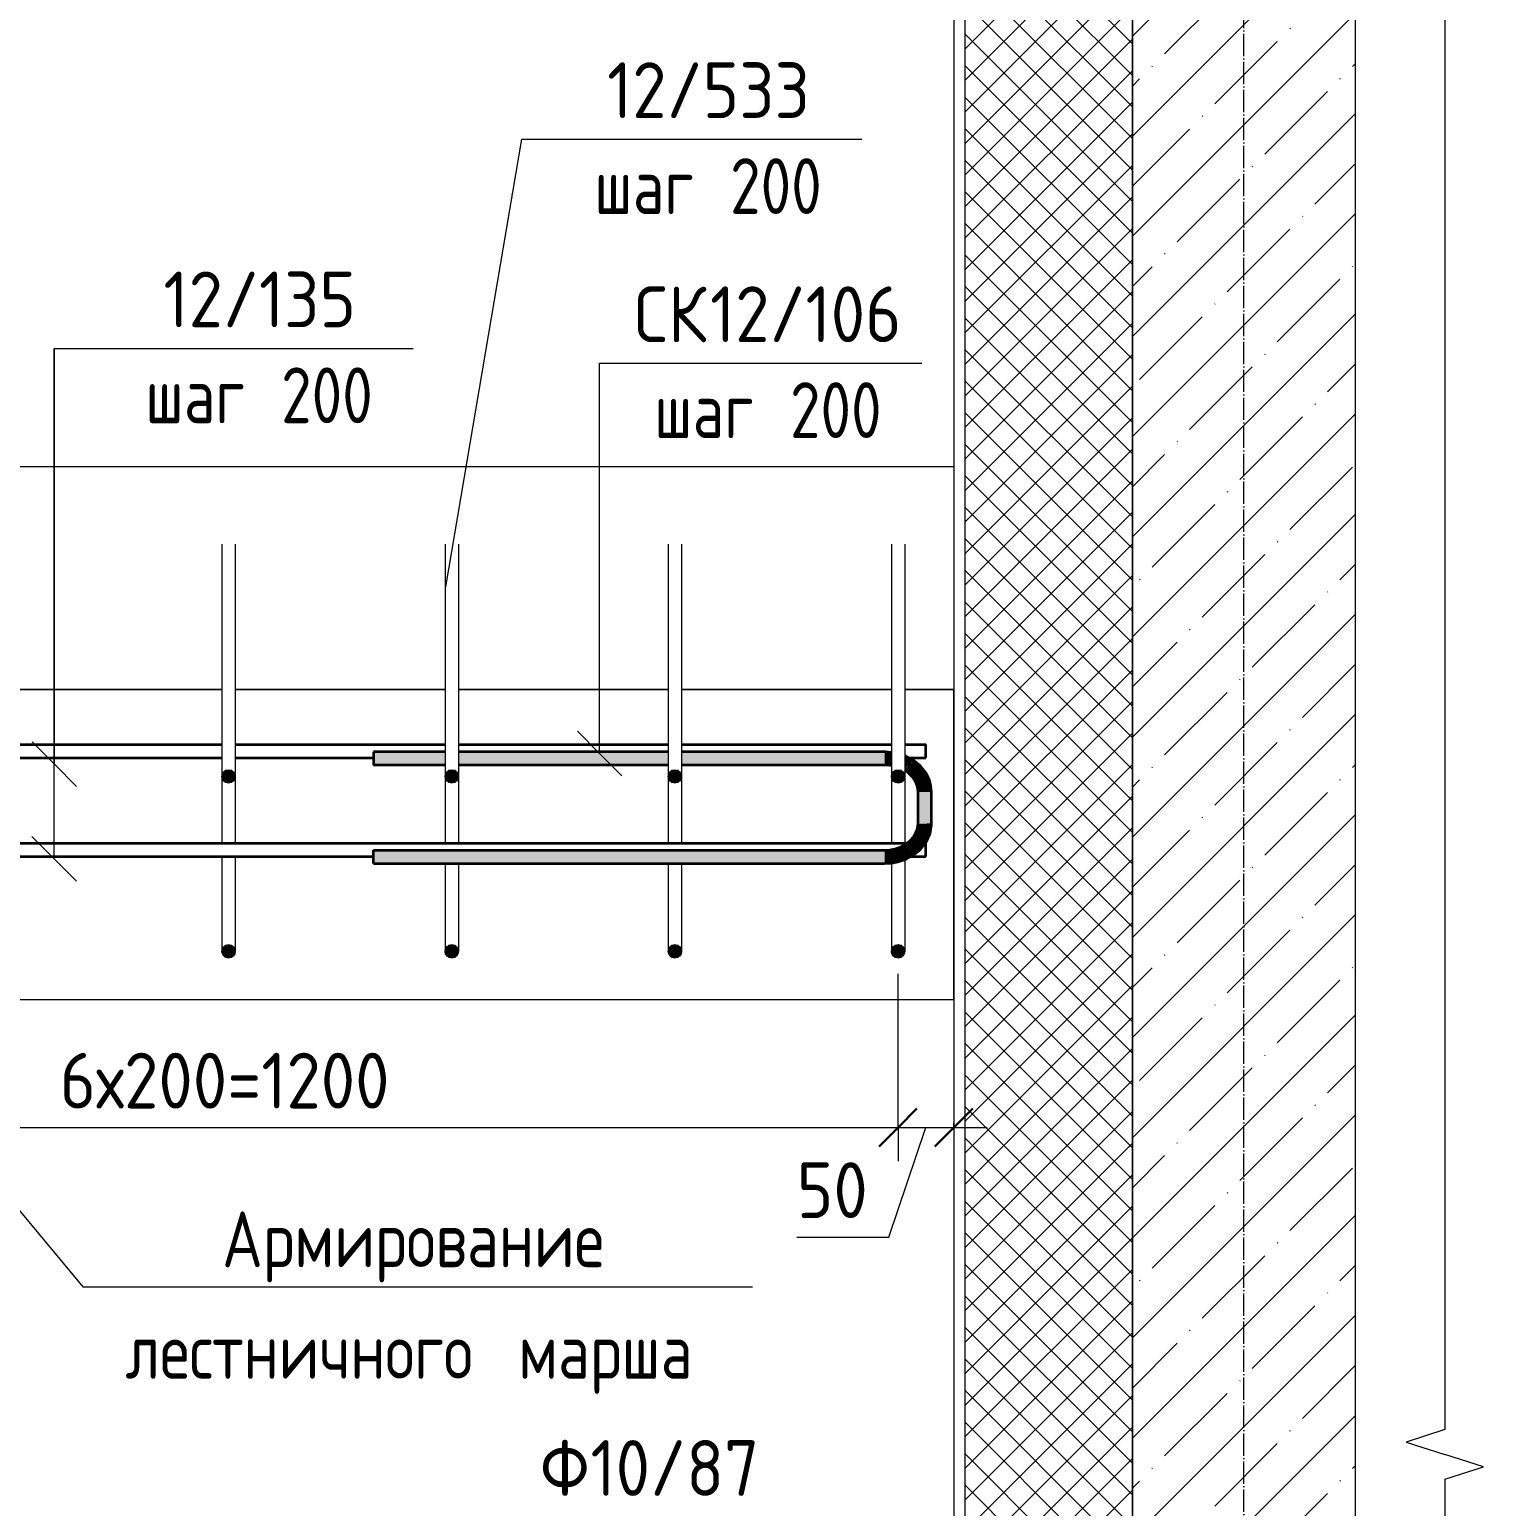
# Model space of a CAD drawing. Header units: millimetres. Extents: x -6516 to 17647, y -4389 to 6814.
# Drawn here: x 11691 to 12994, y -2703 to -1378 of the extents above; entities that cross this region are included whole.
import ezdxf

# ---------------------------------------------------------------- set-up
doc = ezdxf.new("R2010")
doc.units = ezdxf.units.MM
doc.linetypes.add('02 Штрихпунктирная _20 мм_', pattern=[25, 20, -2.5, 0, -2.5])
for name, color, linetype, lineweight in [('AA_Dim', 7, 'Continuous', 9), ('AA_Dim-20', 7, 'Continuous', 9), ('AA_Oformlenie', 7, 'Continuous', 9), ('AA_Vinoska', 7, 'Continuous', 9), ('AF_Perekritie', 7, 'Continuous', 60), ('AF_Perekritie_Опалубка', 253, 'Continuous', 20), ('AF_Stena', 7, 'Continuous', 60), ('AF_Stena_Опалубка_Существующая', 253, 'Continuous', 20), ('KR_Armatura', 7, 'Continuous', 20), ('KR_Armatura_Tonkie', 7, 'Continuous', 20), ('Оси', 7, 'Continuous', 9)]:
    doc.layers.add(name, color=color, linetype=linetype, lineweight=lineweight)
doc.styles.add('GOST Common', font='GOST_Common.ttf', dxfattribs={"width": 0.85, "height": 50})
doc.styles.add('ISOCPEUR_1', font='isocpeur.TTF', dxfattribs={"width": 0.9, "height": 50})
doc.styles.add('ISOCPEUR_3', font='isocpeur.TTF', dxfattribs={"width": 0.8, "height": 50})
doc.dimstyles.new('05_Округл_1мм__прозр_', dxfattribs={"dimscale": 304.8, "dimtxt": 50.137748, "dimasz": 0.111549, "dimexe": 0.098425, "dimexo": 0.065617, "dimgap": 0.006562, "dimtad": 1, "dimdec": 0, "dimdsep": 46, "dimtxsty": 'ISOCPEUR_1', "dimblk1": 'OBLIQUE', "dimblk2": 'OBLIQUE', "dimsah": 1, "dimcen": 0.09, "dimdle": 0.098425, "dimazin": 0, "dimtfac": 1, "dimtdec": 4, "dimtix": 1, "dimtmove": 0, "dimatfit": 3, "dimfxl": 1, "dimtvp": 1, "dimtolj": 1, "dimtzin": 0, "dimlwd": 18, "dimlwe": 18, "dimarcsym": 2})
doc.dimstyles.new('05_Округл_1мм__прозр__1', dxfattribs={"dimscale": 304.8, "dimtxt": 50.137748, "dimasz": 0.111549, "dimexe": 0.098425, "dimexo": 0.065617, "dimgap": 0.006562, "dimtad": 1, "dimdec": 0, "dimdsep": 46, "dimtxsty": 'ISOCPEUR_1', "dimblk1": 'OBLIQUE', "dimblk2": 'OBLIQUE', "dimsah": 1, "dimcen": 0.09, "dimdle": 0.098425, "dimazin": 0, "dimtfac": 1, "dimtdec": 4, "dimtix": 1, "dimtmove": 1, "dimatfit": 3, "dimfxl": 1, "dimtvp": 1, "dimtolj": 1, "dimtzin": 0, "dimlwd": 18, "dimlwe": 18, "dimarcsym": 2})

# ---------------------------------------------------------------- blocks, each defined once
blk = doc.blocks.new('Лестница - Лестница-3665978-КР_РЗ_Арм_2')
at = {"layer": 'AF_Perekritie', "lineweight": 20}
for p, q in [((-20990.1, -1770), (-19590.1, -1770)), ((-19590.1, -1770), (-19590.1, -1970)), ((-20246.1, -1970), (-20434.1, -1970)), ((-20434.1, -1970), (-20246.1, -1970)), ((-20046.1, -1970), (-20234.1, -1970)), ((-20234.1, -1970), (-20046.1, -1970)), ((-19846.1, -1970), (-20034.1, -1970)), ((-20034.1, -1970), (-19846.1, -1970)), ((-19646.1, -1970), (-19834.1, -1970)), ((-19834.1, -1970), (-19646.1, -1970)), ((-19590.1, -1970), (-19634.1, -1970)), ((-19634.1, -1970), (-19590.1, -1970)), ((-19590.1, -2248), (-19590.1, -1970)), ((-19590.1, -2248), (-19590.1, -2039.6)), ((-20990.1, -2248), (-19590.1, -2248))]:
    blk.add_line(p, q, dxfattribs=at)
blk = doc.blocks.new('011_Прямоугольник обрыва _ЭлУзла_ - 011_Прямоугольник обрыва _ЭлУзла_-3951288-КР_РЗ_Арм_2')
at = {"layer": 'AA_Oformlenie'}
for p, q in [((-19150.1, -507.4), (-19150.1, -2633.5)), ((-19150.1, -2678.1), (-19150.1, -3741.4))]:
    blk.add_line(p, q, dxfattribs=at)
blk = doc.blocks.new('010_Текст с выноской - Текст 2 строки-3938426-КР_РЗ_Арм_2')
at = {"layer": 'AA_Vinoska'}
blk.add_line((-22029.4, -3737), (-21429.4, -3737), dxfattribs=at)
blk = doc.blocks.new('042_М_Арматуры - Диам длина поз _ Шаг _засечки_-3174167-КР_РЗ_Арм_2')
at = {"layer": 'AA_Vinoska'}
blk.add_line((-19898.7, -1677.5), (-19618.7, -1677.5), dxfattribs=at)
blk = doc.blocks.new('DIMBLOCK92-КР_РЗ_Арм_2')
at = {"layer": 'AA_Dim-20', "lineweight": 18}
for p, q in [((11269.6, -2362.8), (11269.6, -2224.8)), ((12469.6, -2362.8), (12469.6, -2224.8)), ((11269.6, -2362.8), (12469.6, -2362.8)), ((11269.6, -2362.8), (11269.6, -2392.8)), ((12469.6, -2362.8), (12469.6, -2392.8)), ((12519.6, -2362.8), (12519.6, -2358.8)), ((12519.6, -2362.8), (12519.6, -2392.8))]:
    blk.add_line(p, q, dxfattribs=at)
at = {"layer": 'AA_Dim-20', "lineweight": 30}
for p, q in [((11269.6, -2362.8), (11286.6, -2345.8)), ((12469.6, -2362.8), (12486.6, -2345.8)), ((12519.6, -2362.8), (12536.6, -2345.8)), ((11269.6, -2362.8), (11252.6, -2379.8)), ((12469.6, -2362.8), (12452.6, -2379.8)), ((12519.6, -2362.8), (12502.6, -2379.8))]:
    blk.add_line(p, q, dxfattribs=at)
at = {"layer": 'AA_Dim-20', "color": 0, "lineweight": 18, "insert": (11718.3, -2295.7), "char_height": 50, "width": 363.262, "attachment_point": 1, "line_spacing_factor": 1.135194, "style": 'ISOCPEUR_1'}
blk.add_mtext('6х200=1200', dxfattribs=at)
blk = doc.blocks.new('_None')
blk = doc.blocks.new('DIMBLOCK93-КР_РЗ_Арм_2')
at = {"layer": 'AA_Dim-20', "lineweight": 18}
for p, q in [((12469.6, -2362.8), (12469.6, -2224.8)), ((12461.4, -2461.1), (12494.6, -2362.8)), ((12469.6, -2362.8), (12549.6, -2362.8)), ((12469.6, -2362.8), (12469.6, -2392.8)), ((12519.6, -2362.8), (12519.6, -2358.8)), ((12519.6, -2362.8), (12519.6, -2392.8)), ((12378.9, -2461.1), (12461.4, -2461.1))]:
    blk.add_line(p, q, dxfattribs=at)
at = {"layer": 'AA_Dim-20', "lineweight": 30}
for p, q in [((12469.6, -2362.8), (12486.6, -2345.8)), ((12519.6, -2362.8), (12536.6, -2345.8)), ((12469.6, -2362.8), (12452.6, -2379.8)), ((12519.6, -2362.8), (12502.6, -2379.8))]:
    blk.add_line(p, q, dxfattribs=at)
at = {"layer": 'AA_Dim-20', "color": 0, "lineweight": 18, "insert": (12378.9, -2393.9), "char_height": 50, "width": 74.923, "attachment_point": 1, "line_spacing_factor": 1.135194, "style": 'ISOCPEUR_1'}
blk.add_mtext('50', dxfattribs=at)
blk = doc.blocks.new('042_М_Арматуры - Диам длина поз _ Шаг-2260295-КР_РЗ_Арм_2')
at = {"layer": 'AA_Vinoska'}
blk.add_line((-20913.5, -1449.4), (-20633.5, -1449.4), dxfattribs=at)

msp = doc.modelspace()

# ---------------------------------------------------------------- hatches: boundary and pattern name
at = {"layer": 'AF_Stena', "lineweight": 9}
h = msp.add_hatch(dxfattribs=at)
h.set_pattern_fill('FP_15', color=256, style=0, pattern_type=2)
h.set_pattern_definition([(45, (11249.158, -300), (-14.14214, 14.14214), []), (135, (11249.158, -300), (-14.14214, -14.14214), [])])
h.paths.add_polyline_path([(12540.2411, -3020), (12679.6218, -3020), (12679.6218, -80), (12529.6218, -80), (12529.6218, -3020)])
h = msp.add_hatch(dxfattribs=at)
h.set_pattern_fill('FP_14', color=256, style=0, pattern_type=2)
h.set_pattern_definition([(45, (11249.16, -300), (-44.9013, 44.9013), []), (45, (11294.06, -300), (-44.9013, 44.9013), [79.375, -15.875, 0.6706, -15.204])])
h.paths.add_polyline_path([(12879.6218, -2910), (12879.6218, -100), (12679.6218, -100), (12679.6218, -2910)])
at = {"layer": 'KR_Armatura'}
h = msp.add_hatch(color=256, dxfattribs=at)
edge = h.paths.add_edge_path()
edge.add_arc((11869.6218, -2047.9504), 6, 0, 360)
for points in [[(11866.6218, -2053.1466), (11872.6218, -2053.1466), (11875.6218, -2047.9504), (11872.6218, -2042.7543), (11866.6218, -2042.7543), (11863.6218, -2047.9504)], [(12066.6218, -2053.1466), (12072.6218, -2053.1466), (12075.6218, -2047.9504), (12072.6218, -2042.7543), (12066.6218, -2042.7543), (12063.6218, -2047.9504)], [(12266.6218, -2053.1466), (12272.6218, -2053.1466), (12275.6218, -2047.9504), (12272.6218, -2042.7543), (12266.6218, -2042.7543), (12263.6218, -2047.9504)], [(12466.6218, -2053.1466), (12472.6218, -2053.1466), (12475.6218, -2047.9504), (12472.6218, -2042.7543), (12466.6218, -2042.7543), (12463.6218, -2047.9504)], [(11866.6218, -2209.9691), (11872.6218, -2209.9691), (11875.6218, -2204.773), (11872.6218, -2199.5768), (11866.6218, -2199.5768), (11863.6218, -2204.773)], [(12066.6218, -2209.9691), (12072.6218, -2209.9691), (12075.6218, -2204.773), (12072.6218, -2199.5768), (12066.6218, -2199.5768), (12063.6218, -2204.773)], [(12266.6218, -2209.9691), (12272.6218, -2209.9691), (12275.6218, -2204.773), (12272.6218, -2199.5768), (12266.6218, -2199.5768), (12263.6218, -2204.773)], [(12466.6218, -2209.9691), (12472.6218, -2209.9691), (12475.6218, -2204.773), (12472.6218, -2199.5768), (12466.6218, -2199.5768), (12463.6218, -2204.773)]]:
    msp.add_hatch(color=256, dxfattribs=at).paths.add_polyline_path(points)
h = msp.add_hatch(color=256, dxfattribs=at)
edge = h.paths.add_edge_path()
edge.add_arc((12069.6218, -2047.9504), 6, 0, 360)
h = msp.add_hatch(color=256, dxfattribs=at)
edge = h.paths.add_edge_path()
edge.add_arc((12269.6218, -2047.9504), 6, 0, 360)
h = msp.add_hatch(color=256, dxfattribs=at)
edge = h.paths.add_edge_path()
edge.add_arc((12469.6218, -2047.9504), 6, 0, 360)
h = msp.add_hatch(color=256, dxfattribs=at)
edge = h.paths.add_edge_path()
edge.add_arc((11869.6218, -2204.773), 6, 0, 360)
h = msp.add_hatch(color=256, dxfattribs=at)
edge = h.paths.add_edge_path()
edge.add_arc((12069.6218, -2204.773), 6, 0, 360)
h = msp.add_hatch(color=256, dxfattribs=at)
edge = h.paths.add_edge_path()
edge.add_arc((12269.6218, -2204.773), 6, 0, 360)
h = msp.add_hatch(color=256, dxfattribs=at)
edge = h.paths.add_edge_path()
edge.add_arc((12469.6218, -2204.773), 6, 0, 360)
at = {"layer": 'KR_Armatura_Tonkie'}
h = msp.add_hatch(color=250, dxfattribs=at)
h.paths.add_polyline_path([(12457.6218, -2037.8129), (12457.6218, -2025.8129), (12275.622, -2025.8129), (12275.622, -2037.8129), (12385.4155, -2037.8129)])
h.paths.add_polyline_path([(12063.621, -2037.8129), (12063.621, -2025.8129), (11999.6218, -2025.8129), (11999.6218, -2037.8129)])
h.paths.add_polyline_path([(12075.6226, -2037.8129), (12263.6227, -2037.8129), (12263.6227, -2025.8129), (12075.6226, -2025.8129)])
for color, points in [(250, [(12462.1689, -2038.092), (12458.6279, -2025.8232), (12457.6218, -2025.8129), (12462.0655, -2037.8129)]), (250, [(12462.1689, -2038.092), (12457.6218, -2025.8129), (12457.6218, -2037.8129)]), (250, [(12463.6222, -2034.9421), (12463.6222, -2026.3881), (12458.6279, -2025.8232), (12462.1689, -2032.2886)]), (250, [(12463.6222, -2038.4265), (12463.6222, -2034.9421), (12458.6279, -2025.8232), (12462.1689, -2038.092)]), (250, [(12475.6214, -2031.708), (12477.0312, -2029.8694), (12475.6214, -2029.4165)]), (250, [(12475.6214, -2041.2606), (12483.8445, -2033.6607), (12477.0312, -2029.8694), (12475.6214, -2037.2887), (12475.6214, -2039.9138)]), (250, [(12475.6214, -2037.2887), (12477.0312, -2029.8694), (12475.6214, -2031.708)]), (250, [(12479.2391, -2045.2013), (12483.8445, -2033.6607), (12475.6214, -2041.535), (12475.6214, -2042.7317), (12477.0312, -2043.6941)]), (250, [(12479.2391, -2045.2013), (12489.7228, -2038.5564), (12483.8445, -2033.6607), (12480.474, -2042.1067)]), (250, [(12482.8757, -2048.8868), (12489.7228, -2038.5564), (12479.2391, -2045.2013)]), (250, [(12482.8757, -2048.8868), (12494.4197, -2044.4114), (12489.7228, -2038.5564), (12483.4246, -2048.0587)]), (250, [(12485.5098, -2052.9848), (12494.4197, -2044.4114), (12482.8757, -2048.8868), (12484.2509, -2051.0263)]), (250, [(12485.5098, -2052.9848), (12497.709, -2051.0263), (12494.4197, -2044.4114), (12486.2328, -2052.2891)]), (250, [(12487.0944, -2057.3278), (12497.709, -2051.0263), (12485.5098, -2052.9848), (12486.7303, -2056.3298)]), (250, [(12487.0944, -2057.3278), (12499.1391, -2056.3298), (12497.709, -2051.0263), (12487.9681, -2056.8091)]), (250, [(12487.6218, -2061.7795), (12499.1391, -2056.3298), (12487.0944, -2057.3278)]), (250, [(12499.1391, -2061.7795), (12499.6218, -2061.7795), (12499.1391, -2056.3298), (12487.6218, -2061.7795), (12497.709, -2061.7795)]), (250, [(12499.6218, -2090.0813), (12499.6218, -2061.7795), (12487.6218, -2061.7795), (12487.6218, -2090.0813)]), (250, [(12486.7975, -2095.6336), (12499.5916, -2091.4495), (12487.6213, -2090.2209), (12487.4343, -2091.4495)]), (250, [(12498.2885, -2099.0915), (12499.5916, -2091.4495), (12486.7975, -2095.6336)]), (250, [(12499.5916, -2091.4495), (12499.6218, -2090.0813), (12487.6218, -2090.2209)]), (250, [(12489.7228, -2113.3043), (12481.1776, -2104.8794), (12477.0755, -2108.2914), (12483.8445, -2110.9744)]), (250, [(12494.4197, -2107.4494), (12484.3223, -2100.9655), (12481.1776, -2104.8794), (12489.7228, -2106.5378)]), (250, [(12489.7228, -2113.3043), (12494.4197, -2107.4494), (12481.1776, -2104.8794), (12484.3223, -2107.9798)]), (250, [(12484.3223, -2100.9655), (12498.2885, -2099.0915), (12486.7975, -2095.6336), (12485.1922, -2099.0915)]), (250, [(12494.4197, -2107.4494), (12498.2885, -2099.0915), (12484.3223, -2100.9655), (12486.7975, -2102.5549)]), (256, [(12230.5898, -2126.0479), (12457.6218, -2126.0479), (12457.6218, -2114.0479), (11999.6218, -2114.0479), (11999.6218, -2126.0479)]), (250, [(12463.6394, -2125.6783), (12462.1689, -2113.7687), (12457.6218, -2114.0479), (12463.0685, -2124.5749)]), (250, [(12457.6218, -2126.0479), (12463.6394, -2125.6783), (12457.6218, -2114.0479), (12457.6218, -2125.6783)]), (250, [(12469.541, -2124.5749), (12466.6031, -2112.9401), (12462.1689, -2113.7687), (12467.7785, -2121.9913)]), (250, [(12463.6394, -2125.6783), (12469.541, -2124.5749), (12462.1689, -2113.7687), (12463.5032, -2124.5749)]), (250, [(12477.0312, -2121.9913), (12472.1531, -2111.0276), (12466.6031, -2112.9401), (12472.6632, -2118.2001)]), (250, [(12469.541, -2124.5749), (12477.0312, -2121.9913), (12466.6031, -2112.9401), (12468.8886, -2121.9913)]), (250, [(12483.8445, -2118.2001), (12477.0312, -2108.3161), (12472.1531, -2111.0276), (12481.1776, -2116.564)]), (250, [(12477.0312, -2121.9913), (12483.8445, -2118.2001), (12472.1531, -2111.0276), (12475.3443, -2118.2001)]), (250, [(12483.8445, -2118.2001), (12489.7228, -2113.3043), (12477.0755, -2108.2914), (12481.1776, -2114.2962)])]:
    msp.add_hatch(color=color, dxfattribs=at).paths.add_polyline_path(points)

# ---------------------------------------------------------------- linework, layer by layer
at = {"layer": 'AA_Vinoska'}
for p, q in [((12064.397, -1877.8921), (12132.4857, -1476.6178)), ((12132.4857, -1476.6178), (12157.2979, -1476.6178)), ((11713.298, -1664.2019), (11754.9185, -1664.2019)), ((11713.298, -2121.7127), (11713.298, -1664.2019)), ((11713.4746, -1664.2019), (11754.9185, -1664.2019)), ((11713.4746, -2036.9569), (11713.4746, -1664.2019)), ((12202.1908, -1677.4993), (12210.953, -1677.4993)), ((12202.1908, -2027.3997), (12202.1908, -1677.4993)), ((12202.1908, -2027.3997), (12182.1908, -2007.3997)), ((11713.4746, -2036.9569), (11693.4746, -2016.9569)), ((11713.4746, -2036.9569), (11733.4746, -2056.9569)), ((12202.1908, -2027.3997), (12222.1908, -2047.3997)), ((11713.298, -2121.7127), (11693.298, -2101.7127)), ((11713.298, -2121.7127), (11733.298, -2141.7127)), ((11466.0268, -2177.4623), (11739.0099, -2505.6307)), ((12959.6218, -2633.5304), (12924.9618, -2644.7922)), ((12924.9618, -2644.7922), (12959.6218, -2656.0539)), ((12994.2629, -2667.0539), (12959.6218, -2656.0539)), ((12959.6218, -2678.0539), (12994.2629, -2667.0539))]:
    msp.add_line(p, q, dxfattribs=at)
at = {"layer": 'AF_Stena_Опалубка_Существующая'}
for p, q in [((12519.6218, -80), (12519.6218, -3020)), ((12529.6218, -3020), (12529.6218, -80)), ((12679.6218, -3020), (12679.6218, -80)), ((12679.6218, -100), (12679.6218, -2910)), ((12879.6218, -2910), (12879.6218, -100))]:
    msp.add_line(p, q, dxfattribs=at)
at = {"layer": 'KR_Armatura'}
for p, q in [((11863.6218, -1839.5589), (11863.6218, -2047.9504)), ((11875.6218, -1839.5589), (11875.6218, -2047.9504)), ((12063.6218, -1839.5589), (12063.6218, -2047.9504)), ((12075.6218, -1839.5589), (12075.6218, -2047.9504)), ((12263.6218, -1839.5589), (12263.6218, -2047.9504)), ((12275.6218, -1839.5589), (12275.6218, -2047.9504)), ((12463.6218, -1839.5589), (12463.6218, -2047.9504)), ((12475.6218, -1839.5589), (12475.6218, -2047.9504)), ((11863.6218, -1996.3815), (11863.6218, -2019.1629)), ((11875.6218, -1996.3815), (11875.6218, -2019.1629)), ((12063.6218, -1996.3815), (12063.6218, -2019.1629)), ((12075.6218, -1996.3815), (12075.6218, -2019.1629)), ((12263.6218, -1996.3815), (12263.6218, -2019.1629)), ((12275.6218, -1996.3815), (12275.6218, -2019.1629)), ((12463.6218, -1996.3815), (12463.6218, -2019.1629)), ((12475.6218, -1996.3815), (12475.6218, -2019.1629)), ((11863.6218, -2031.1629), (11863.6218, -2107.8473)), ((11875.6218, -2031.1629), (11875.6218, -2107.8473)), ((12063.6218, -2037.8129), (12063.6218, -2107.8473)), ((12075.6218, -2037.8129), (12075.6218, -2107.8473)), ((12263.6218, -2037.8129), (12263.6218, -2107.8473)), ((12275.6218, -2037.8129), (12275.6218, -2107.8473)), ((12463.6218, -2038.4265), (12463.6218, -2107.8473)), ((11866.6218, -2042.7543), (11863.6218, -2047.9504)), ((11863.6218, -2047.9504), (11866.6218, -2053.1466)), ((11872.6218, -2042.7543), (11866.6218, -2042.7543)), ((11875.6218, -2047.9504), (11872.6218, -2042.7543)), ((11872.6218, -2053.1466), (11875.6218, -2047.9504)), ((12066.6218, -2042.7543), (12063.6218, -2047.9504)), ((12063.6218, -2047.9504), (12066.6218, -2053.1466)), ((12072.6218, -2042.7543), (12066.6218, -2042.7543)), ((12075.6218, -2047.9504), (12072.6218, -2042.7543)), ((12072.6218, -2053.1466), (12075.6218, -2047.9504)), ((12266.6218, -2042.7543), (12263.6218, -2047.9504)), ((12263.6218, -2047.9504), (12266.6218, -2053.1466)), ((12272.6218, -2042.7543), (12266.6218, -2042.7543)), ((12275.6218, -2047.9504), (12272.6218, -2042.7543)), ((12272.6218, -2053.1466), (12275.6218, -2047.9504)), ((12466.6218, -2042.7543), (12463.6218, -2047.9504)), ((12463.6218, -2047.9504), (12466.6218, -2053.1466)), ((12472.6218, -2042.7543), (12466.6218, -2042.7543)), ((12475.6218, -2047.9504), (12472.6218, -2042.7543)), ((12472.6218, -2053.1466), (12475.6218, -2047.9504)), ((12475.6218, -2042.7319), (12475.6218, -2107.8473)), ((11866.6218, -2053.1466), (11872.6218, -2053.1466)), ((12066.6218, -2053.1466), (12072.6218, -2053.1466)), ((12266.6218, -2053.1466), (12272.6218, -2053.1466)), ((12466.6218, -2053.1466), (12472.6218, -2053.1466)), ((11863.6218, -2119.8473), (11863.6218, -2204.773)), ((11875.6218, -2119.8473), (11875.6218, -2204.773)), ((12063.6218, -2126.0479), (12063.6218, -2204.773)), ((12075.6218, -2126.0479), (12075.6218, -2204.773)), ((12263.6218, -2126.0479), (12263.6218, -2204.773)), ((12275.6218, -2126.0479), (12275.6218, -2204.773)), ((12463.6218, -2125.6783), (12463.6218, -2204.773)), ((12475.6218, -2122.4775), (12475.6218, -2204.773)), ((11866.6218, -2199.5768), (11863.6218, -2204.773)), ((11863.6218, -2204.773), (11866.6218, -2209.9691)), ((11872.6218, -2199.5768), (11866.6218, -2199.5768)), ((11866.6218, -2209.9691), (11872.6218, -2209.9691)), ((11875.6218, -2204.773), (11872.6218, -2199.5768)), ((11872.6218, -2209.9691), (11875.6218, -2204.773)), ((12066.6218, -2199.5768), (12063.6218, -2204.773)), ((12063.6218, -2204.773), (12066.6218, -2209.9691)), ((12072.6218, -2199.5768), (12066.6218, -2199.5768)), ((12066.6218, -2209.9691), (12072.6218, -2209.9691)), ((12075.6218, -2204.773), (12072.6218, -2199.5768)), ((12072.6218, -2209.9691), (12075.6218, -2204.773)), ((12266.6218, -2199.5768), (12263.6218, -2204.773)), ((12263.6218, -2204.773), (12266.6218, -2209.9691)), ((12272.6218, -2199.5768), (12266.6218, -2199.5768)), ((12266.6218, -2209.9691), (12272.6218, -2209.9691)), ((12275.6218, -2204.773), (12272.6218, -2199.5768)), ((12272.6218, -2209.9691), (12275.6218, -2204.773)), ((12466.6218, -2199.5768), (12463.6218, -2204.773)), ((12463.6218, -2204.773), (12466.6218, -2209.9691)), ((12472.6218, -2199.5768), (12466.6218, -2199.5768)), ((12466.6218, -2209.9691), (12472.6218, -2209.9691)), ((12475.6218, -2204.773), (12472.6218, -2199.5768)), ((12472.6218, -2209.9691), (12475.6218, -2204.773))]:
    msp.add_line(p, q, dxfattribs=at)
for centre in [(11869.6218, -2047.9504), (12069.6218, -2047.9504), (12269.6218, -2047.9504), (12469.6218, -2047.9504), (11869.6218, -2204.773), (12069.6218, -2204.773), (12269.6218, -2204.773), (12469.6218, -2204.773)]:
    msp.add_circle(centre, 6, dxfattribs=at)
at = {"layer": 'KR_Armatura_Tonkie', "lineweight": 35}
for p, q in [((11675.6214, -2019.1629), (11863.6216, -2019.1629)), ((11875.6208, -2019.1629), (12063.621, -2019.1629)), ((12063.621, -2025.8129), (11999.6218, -2025.8129)), ((11999.6218, -2025.8129), (11999.6218, -2037.8129)), ((12075.6226, -2019.1629), (12263.6227, -2019.1629)), ((12263.6227, -2025.8129), (12075.6226, -2025.8129)), ((12275.622, -2019.1629), (12463.6222, -2019.1629)), ((12457.6218, -2025.8129), (12275.622, -2025.8129)), ((12458.6279, -2025.8232), (12457.6218, -2025.8129)), ((12463.6222, -2026.3881), (12458.6279, -2025.8232)), ((12475.6214, -2019.1629), (12494.6218, -2019.1629)), ((12494.6218, -2031.1629), (12494.6218, -2019.1629)), ((11675.6214, -2031.1629), (11863.6216, -2031.1629)), ((11875.6208, -2031.1629), (11999.6218, -2031.1629)), ((12063.621, -2037.8129), (11999.6218, -2037.8129)), ((12263.6227, -2037.8129), (12075.6226, -2037.8129)), ((12457.6218, -2037.8129), (12275.622, -2037.8129)), ((12462.1689, -2038.092), (12457.6218, -2037.8129)), ((12463.6222, -2038.4265), (12462.1689, -2038.092)), ((12477.0312, -2029.8694), (12475.6214, -2029.4165)), ((12483.8445, -2033.6607), (12477.0312, -2029.8694)), ((12479.3557, -2031.1629), (12494.6218, -2031.1629)), ((12489.7228, -2038.5564), (12483.8445, -2033.6607)), ((12494.4197, -2044.4114), (12489.7228, -2038.5564)), ((12479.2391, -2045.2013), (12475.5902, -2042.7103)), ((12482.8757, -2048.8868), (12479.2391, -2045.2013)), ((12485.5098, -2052.9848), (12482.8757, -2048.8868)), ((12497.709, -2051.0263), (12494.4197, -2044.4114)), ((12499.1391, -2056.3298), (12497.709, -2051.0263)), ((12487.0944, -2057.3278), (12485.5098, -2052.9848)), ((12487.6218, -2061.7795), (12487.0944, -2057.3278)), ((12487.6218, -2090.0813), (12487.6218, -2061.7795)), ((12499.6218, -2061.7795), (12499.1391, -2056.3298)), ((12499.6218, -2090.0813), (12499.6218, -2061.7795)), ((12486.7975, -2095.6336), (12487.6213, -2090.2209)), ((12487.6213, -2090.2209), (12487.6218, -2090.0813)), ((12498.2885, -2099.0915), (12499.5916, -2091.4495)), ((12499.5916, -2091.4495), (12499.6218, -2090.0813)), ((12477.0755, -2108.2914), (12481.1776, -2104.8794)), ((12481.1776, -2104.8794), (12484.3223, -2100.9655)), ((12484.3223, -2100.9655), (12486.7975, -2095.6336)), ((12494.4197, -2107.4494), (12498.2885, -2099.0915)), ((11144.6218, -2107.8473), (12477.6095, -2107.8473)), ((11999.6218, -2114.0479), (12457.6218, -2114.0479)), ((11999.6218, -2126.0479), (11999.6218, -2114.0479)), ((12457.6218, -2114.0479), (12462.1689, -2113.7687)), ((12462.1689, -2113.7687), (12466.6031, -2112.9401)), ((12466.6031, -2112.9401), (12472.1531, -2111.0276)), ((12472.1531, -2111.0276), (12477.0755, -2108.2914)), ((12477.0312, -2121.9913), (12483.8445, -2118.2001)), ((12483.8445, -2118.2001), (12489.7228, -2113.3043)), ((12489.7228, -2113.3043), (12494.4197, -2107.4494)), ((12494.1005, -2107.8473), (12494.6218, -2107.8473)), ((12494.6218, -2119.8473), (12494.6218, -2107.8473)), ((11639.6218, -2119.8473), (11999.6218, -2119.8473)), ((11999.6218, -2126.0479), (12457.6218, -2126.0479)), ((12457.6218, -2126.0479), (12463.6394, -2125.6783)), ((12463.6394, -2125.6783), (12469.541, -2124.5749)), ((12469.541, -2124.5749), (12477.0312, -2121.9913)), ((12480.8842, -2119.8473), (12494.6218, -2119.8473))]:
    msp.add_line(p, q, dxfattribs=at)
at = {"layer": 'Оси', "linetype": '02 Штрихпунктирная _20 мм_'}
msp.add_line((12779.6218, -3912.0111), (12779.6218, 704.214), dxfattribs=at)

# ---------------------------------------------------------------- block references
at = {"layer": 'AA_Oformlenie'}
msp.add_blockref('011_Прямоугольник обрыва _ЭлУзла_ - 011_Прямоугольник обрыва _ЭлУзла_-3951288-КР_РЗ_Арм_2', (32109.6834, 0), dxfattribs=at)
at = {"layer": 'AA_Vinoska'}
for name, p in [('042_М_Арматуры - Диам длина поз _ Шаг-2260295-КР_РЗ_Арм_2', (33070.7904, -27.2016)), ('042_М_Арматуры - Диам длина поз _ Шаг _засечки_-3174167-КР_РЗ_Арм_2', (31653.6489, 13.2974)), ('042_М_Арматуры - Диам длина поз _ Шаг _засечки_-3174167-КР_РЗ_Арм_2', (32109.6834, 0)), ('010_Текст с выноской - Текст 2 строки-3938426-КР_РЗ_Арм_2', (33768.429, 1231.4078))]:
    msp.add_blockref(name, p, dxfattribs=at)
at = {"layer": 'AF_Perekritie_Опалубка'}
msp.add_blockref('Лестница - Лестница-3665978-КР_РЗ_Арм_2', (32109.6834, 0), dxfattribs=at)

# ---------------------------------------------------------------- texts
at = {"layer": 'AA_Vinoska', "char_height": 50, "attachment_point": 1}
for s, insert, width, style in [('12/533', (12208.8407, -1407.6129), 222.227775, 'ISOCPEUR_1'), (' 200', (12293.639, -1493.5939), 133.4008, 'ISOCPEUR_3'), ('шаг', (12197.3307, -1493.5939), 116.7257, 'ISOCPEUR_3'), ('12/135', (11811.2313, -1595.1969), 210.683475, 'ISOCPEUR_1'), ('СК', (12233.2458, -1608.4943), 82.253137, 'ISOCPEUR_1'), ('12/106', (12301.1114, -1608.4943), 210.683475, 'ISOCPEUR_1'), (' 200', (11891.2596, -1681.178), 133.4008, 'ISOCPEUR_3'), (' 200', (12347.2941, -1694.4754), 133.4008, 'ISOCPEUR_3'), ('шаг', (11794.9513, -1681.178), 116.7257, 'ISOCPEUR_3'), ('шаг', (12250.9858, -1694.4754), 116.7257, 'ISOCPEUR_3'), ('Армирование', (11863.8305, -2437.9847), 422.489312, 'GOST Common'), ('\\fGOST Common|b0|i0|c204|p34|;\\W.85; ', (12114.5593, -2537.9847), 17.717294, 'GOST Common'), ('лестничного', (11777.2155, -2537.9847), 408.860625, 'GOST Common'), ('марша', (12129.1775, -2537.9847), 205.793181, 'GOST Common'), ('\\fISOCPEUR|b0|i0|c204|p34|;\\W.9;Ф', (12148.7614, -2643.0216), 54.835425, 'ISOCPEUR_1'), ('10/87', (12194.0051, -2643.0216), 183.265762, 'ISOCPEUR_1')]:
    msp.add_mtext(s, dxfattribs=dict(at, insert=insert, width=width, style=style))

# ---------------------------------------------------------------- dimensions: what is measured, and where the dimension line sits
at = {"layer": 'AA_Dim', "lineweight": 18}
dim = msp.add_linear_dim(base=(12469.6218, -2362.7965), p1=(11269.6218, -2204.773), p2=(12469.6218, -2204.773), angle=0, text='6х200=1200', dimstyle='05_Округл_1мм__прозр_', override={"dimpost": '<>', "dimblk1": 'None', "dimblk2": 'None', "dimsah": 1, "dimfxl": 1200}, dxfattribs=at)
dim.commit()
dim.dimension.update_dxf_attribs({"geometry": 'DIMBLOCK92-КР_РЗ_Арм_2', "text_midpoint": (11869.6218, -2335.7965)})
dim = msp.add_linear_dim(base=(12519.6218, -2362.7965), p1=(12469.6218, -2204.773), p2=(12519.6218, -2338.7548), angle=0, text='50', dimstyle='05_Округл_1мм__прозр__1', override={"dimpost": '<>', "dimblk1": 'None', "dimblk2": 'None', "dimsah": 1, "dimfxl": 143.007474}, dxfattribs=at)
dim.commit()
dim.dimension.update_dxf_attribs({"geometry": 'DIMBLOCK93-КР_РЗ_Арм_2', "text_midpoint": (12416.3806, -2427.2709), "dimtype": 160})

doc.saveas('drawing.dxf')
